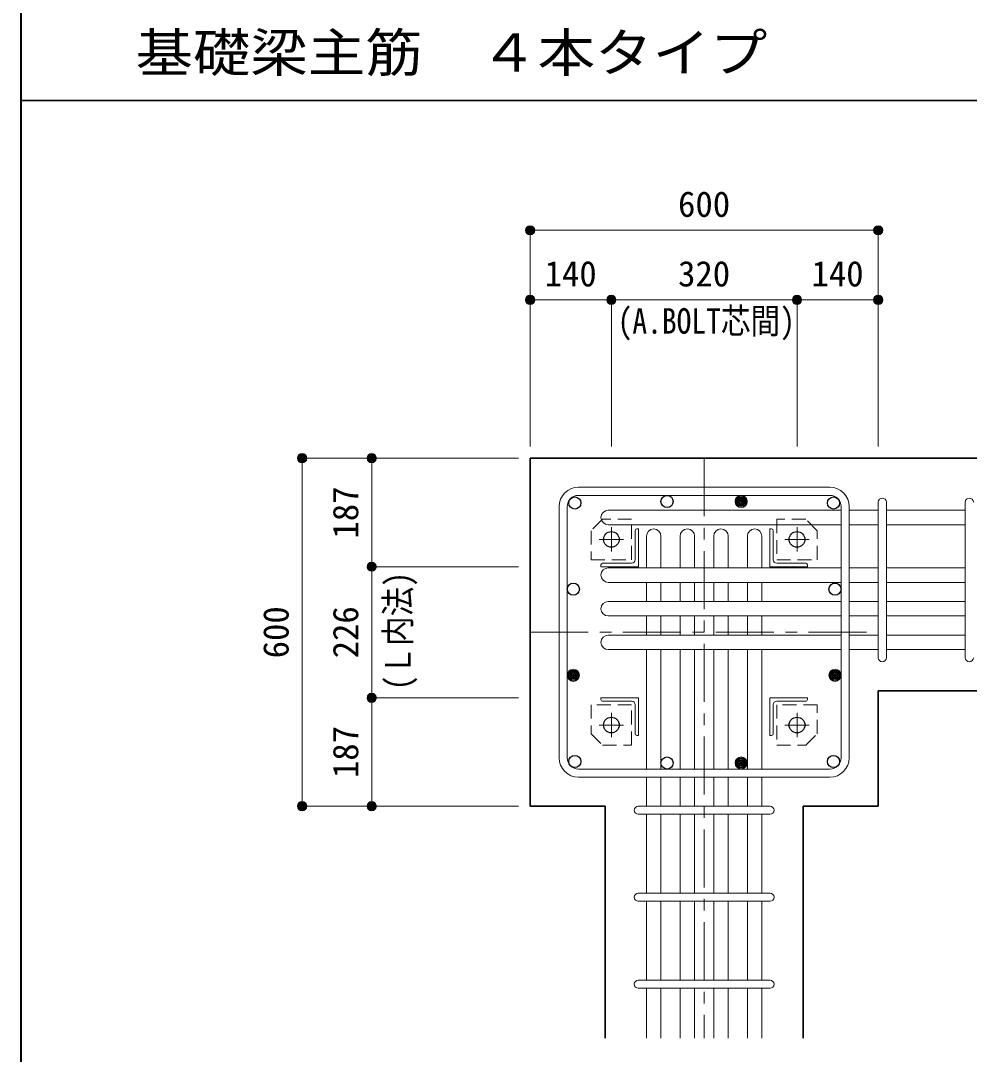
# Model space of a CAD drawing. Units: millimetres at full size, sheet at 1:20. Extents: x -3982 to 3969, y -2797 to 2801.
# Drawn here: x -3982 to -2347, y -1793 to -10 of the extents above; entities that cross this region are included whole.
import ezdxf
from ezdxf.enums import TextEntityAlignment as Align

# ---------------------------------------------------------------- set-up
doc = ezdxf.new("R2010")
doc.units = ezdxf.units.MM
doc.header["$LTSCALE"] = 20
doc.header["$PDMODE"] = 32
doc.header["$PDSIZE"] = 12
doc.linetypes.add('CHAIN1', pattern=[8, 5, -1, 1, -1])
doc.linetypes.add('DASHED1', pattern=[1.8, 1.2, -0.6])
for name, color, linetype, lineweight in [('6-1_躯体線', 2, 'Continuous', 35), ('6-2_A.Bolt_', 4, 'Continuous', 9), ('6-3_柱型主筋', 4, 'Continuous', 9), ('6-4_フープ', 7, 'Continuous', 18), ('6-5_梁主筋', 7, 'Continuous', 18), ('6-6_S.T.P.', 7, 'Continuous', 18), ('6-7_文字', 7, 'Continuous', 18), ('6-9', 4, 'DASHED1', 9), ('6-D_寸法', 4, 'Continuous', 9), ('F-0_枠', 6, 'Continuous', 40)]:
    doc.layers.add(name, color=color, linetype=linetype, lineweight=lineweight)
doc.styles.add('ＭＳ ゴシック', font='')
doc.styles.get('ＭＳ ゴシック').set_extended_font_data('MS Gothic')

msp = doc.modelspace()

# ---------------------------------------------------------------- linework, layer by layer
at = {"layer": '6-1_躯体線'}
for p, q in [((-2103.87, -764.67), (-3103.87, -764.67)), ((-3103.87, -1364.67), (-3103.87, -764.67)), ((-2103.87, -1165.67), (-2503.87, -1165.67)), ((-2503.87, -1364.67), (-2503.87, -1165.67)), ((-2633.37, -1764.67), (-2633.37, -1364.67)), ((-2503.87, -1364.67), (-2633.37, -1364.67))]:
    msp.add_line(p, q, dxfattribs=at)
msp.add_lwpolyline([(-2974.37, -1764.67), (-2974.37, -1364.67), (-3103.87, -1364.67)], dxfattribs=at)
at = {"layer": '6-2_A.Bolt_', "linetype": 'CHAIN1'}
for p, q in [((-2963.87, -925.67), (-2963.87, -883.67)), ((-2643.87, -925.67), (-2643.87, -883.67)), ((-2942.87, -904.67), (-2984.87, -904.67)), ((-2664.87, -904.67), (-2622.87, -904.67)), ((-2963.87, -1203.67), (-2963.87, -1245.67)), ((-2643.87, -1203.67), (-2643.87, -1245.67)), ((-2942.87, -1224.67), (-2984.87, -1224.67)), ((-2664.87, -1224.67), (-2622.87, -1224.67))]:
    msp.add_line(p, q, dxfattribs=at)
at = {"layer": '6-2_A.Bolt_'}
for p, q in [((-2922.87, -889.67), (-2922.87, -939.67)), ((-2916.87, -886.67), (-2919.87, -886.67)), ((-2916.87, -886.67), (-2916.87, -951.67)), ((-2690.87, -886.67), (-2687.87, -886.67)), ((-2690.87, -886.67), (-2690.87, -951.67)), ((-2684.87, -889.67), (-2684.87, -939.67)), ((-2981.87, -951.67), (-2981.87, -948.67)), ((-2981.87, -951.67), (-2916.87, -951.67)), ((-2978.87, -945.67), (-2928.87, -945.67)), ((-2625.87, -951.67), (-2690.87, -951.67)), ((-2628.87, -945.67), (-2678.87, -945.67)), ((-2625.87, -951.67), (-2625.87, -948.67)), ((-2981.87, -1177.67), (-2916.87, -1177.67)), ((-2981.87, -1177.67), (-2981.87, -1180.67)), ((-2978.87, -1183.67), (-2928.87, -1183.67)), ((-2922.87, -1239.67), (-2922.87, -1189.67)), ((-2916.87, -1242.67), (-2916.87, -1177.67)), ((-2625.87, -1177.67), (-2690.87, -1177.67)), ((-2690.87, -1242.67), (-2690.87, -1177.67)), ((-2684.87, -1239.67), (-2684.87, -1189.67)), ((-2628.87, -1183.67), (-2678.87, -1183.67)), ((-2625.87, -1177.67), (-2625.87, -1180.67)), ((-2916.87, -1242.67), (-2919.87, -1242.67)), ((-2690.87, -1242.67), (-2687.87, -1242.67))]:
    msp.add_line(p, q, dxfattribs=at)
at = {"layer": '6-2_A.Bolt_', "color": 3, "lineweight": 25}
for centre in [(-2963.87, -904.67), (-2643.87, -904.67), (-2963.87, -1224.67), (-2643.87, -1224.67)]:
    msp.add_circle(centre, 13.5, dxfattribs=at)
at = {"layer": '6-2_A.Bolt_'}
for centre, radius, start, end in [((-2919.87, -889.67), 3, 90, 180), ((-2687.87, -889.67), 3, 0, 90), ((-2928.87, -939.67), 6, 270, 0), ((-2678.87, -939.67), 6, 180, 270), ((-2978.87, -948.67), 3, 90, 180), ((-2628.87, -948.67), 3, 0, 90), ((-2978.87, -1180.67), 3, 180, 270), ((-2928.87, -1189.67), 6, 0, 90), ((-2678.87, -1189.67), 6, 90, 180), ((-2628.87, -1180.67), 3, 270, 0), ((-2919.87, -1239.67), 3, 180, 270), ((-2687.87, -1239.67), 3, 270, 0)]:
    msp.add_arc(centre, radius, start, end, dxfattribs=at)
at = {"layer": '6-3_柱型主筋', "color": 3, "lineweight": 25}
for centre in [(-3026.73, -841.81), (-2867.87, -839.17), (-2581, -841.81), (-3029.37, -990.38), (-2578.37, -990.38), (-3026.73, -1287.54), (-2867.87, -1290.17), (-2581, -1287.54)]:
    msp.add_circle(centre, 10.5, dxfattribs=at)
at = {"layer": '6-3_柱型主筋'}
for centre, radius in [((-2740.08, -839.17), 10.5), ((-2740.08, -839.17), 9), ((-2740.08, -839.17), 7.6), ((-2740.08, -839.17), 6.2), ((-2740.08, -839.17), 4.8), ((-2740.08, -839.17), 3.4), ((-2740.08, -839.17), 2), ((-2740.08, -839.17), 0.6), ((-3029.37, -1138.96), 10.5), ((-3029.37, -1138.96), 9), ((-3029.37, -1138.96), 7.6), ((-3029.37, -1138.96), 6.2), ((-3029.37, -1138.96), 4.8), ((-3029.37, -1138.96), 3.4), ((-3029.37, -1138.96), 2), ((-3029.37, -1138.96), 0.6), ((-2578.37, -1138.96), 10.5), ((-2578.37, -1138.96), 9), ((-2578.37, -1138.96), 7.6), ((-2578.37, -1138.96), 6.2), ((-2578.37, -1138.96), 4.8), ((-2578.37, -1138.96), 3.4), ((-2578.37, -1138.96), 2), ((-2578.37, -1138.96), 0.6), ((-2740.08, -1290.17), 10.5), ((-2740.08, -1290.17), 9), ((-2740.08, -1290.17), 7.6), ((-2740.08, -1290.17), 6.2), ((-2740.08, -1290.17), 4.8), ((-2740.08, -1290.17), 3.4), ((-2740.08, -1290.17), 2), ((-2740.08, -1290.17), 0.6)]:
    msp.add_circle(centre, radius, dxfattribs=at)
at = {"layer": '6-4_フープ'}
for p, q in [((-2587.37, -814.67), (-3020.37, -814.67)), ((-2587.37, -828.67), (-3020.37, -828.67)), ((-3053.87, -1281.17), (-3053.87, -848.17)), ((-3039.87, -1281.17), (-3039.87, -848.17)), ((-2567.87, -1281.17), (-2567.87, -848.17)), ((-2553.87, -1281.17), (-2553.87, -848.17)), ((-2587.37, -1300.67), (-3020.37, -1300.67)), ((-2587.37, -1314.67), (-3020.37, -1314.67))]:
    msp.add_line(p, q, dxfattribs=at)
for centre, radius, start, end in [((-3020.37, -848.17), 33.5, 90, 180), ((-2587.37, -848.17), 33.5, 0, 90), ((-3020.37, -848.17), 19.5, 90, 180), ((-2587.37, -848.17), 19.5, 0, 90), ((-3020.37, -1281.17), 33.5, 180, 270), ((-3020.37, -1281.17), 19.5, 180, 270), ((-2587.37, -1281.17), 19.5, 270, 0), ((-2587.37, -1281.17), 33.5, 270, 0)]:
    msp.add_arc(centre, radius, start, end, dxfattribs=at)
at = {"layer": '6-5_梁主筋'}
for p, q in [((-2969.26, -854.31), (-2567.87, -854.31)), ((-2503.87, -854.31), (-2553.87, -854.31)), ((-2353.87, -854.31), (-2489.87, -854.31)), ((-2969.26, -879.31), (-2567.87, -879.31)), ((-2503.87, -879.31), (-2553.87, -879.31)), ((-2353.87, -879.31), (-2489.87, -879.31)), ((-2903.37, -899.18), (-2903.37, -953.67)), ((-2878.37, -899.18), (-2878.37, -953.67)), ((-2845.37, -899.18), (-2845.37, -953.67)), ((-2820.37, -899.18), (-2820.37, -953.67)), ((-2787.37, -899.18), (-2787.37, -953.67)), ((-2762.37, -899.18), (-2762.37, -953.67)), ((-2729.37, -899.18), (-2729.37, -953.67)), ((-2704.37, -899.18), (-2704.37, -953.67)), ((-2969.26, -953.67), (-2567.87, -953.67)), ((-2503.87, -953.67), (-2553.87, -953.67)), ((-2353.87, -953.67), (-2489.87, -953.67)), ((-2969.26, -978.67), (-2567.87, -978.67)), ((-2903.37, -978.67), (-2903.37, -1011.67)), ((-2878.37, -978.67), (-2878.37, -1011.67)), ((-2845.37, -978.67), (-2845.37, -1011.67)), ((-2820.37, -978.67), (-2820.37, -1011.67)), ((-2787.37, -978.67), (-2787.37, -1011.67)), ((-2762.37, -978.67), (-2762.37, -1011.67)), ((-2729.37, -978.67), (-2729.37, -1011.67)), ((-2704.37, -978.67), (-2704.37, -1011.67)), ((-2503.87, -978.67), (-2553.87, -978.67)), ((-2353.87, -978.67), (-2489.87, -978.67)), ((-2969.26, -1011.67), (-2567.87, -1011.67)), ((-2503.87, -1011.67), (-2553.87, -1011.67)), ((-2353.87, -1011.67), (-2489.87, -1011.67)), ((-2969.26, -1036.67), (-2567.87, -1036.67)), ((-2903.37, -1036.67), (-2903.37, -1069.67)), ((-2878.37, -1036.67), (-2878.37, -1069.67)), ((-2845.37, -1036.67), (-2845.37, -1069.67)), ((-2820.37, -1036.67), (-2820.37, -1069.67)), ((-2787.37, -1036.67), (-2787.37, -1069.67)), ((-2762.37, -1036.67), (-2762.37, -1069.67)), ((-2729.37, -1036.67), (-2729.37, -1069.67)), ((-2704.37, -1036.67), (-2704.37, -1069.67)), ((-2503.87, -1036.67), (-2553.87, -1036.67)), ((-2353.87, -1036.67), (-2489.87, -1036.67)), ((-2969.26, -1069.67), (-2567.87, -1069.67)), ((-2503.87, -1069.67), (-2553.87, -1069.67)), ((-2353.87, -1069.67), (-2489.87, -1069.67)), ((-2969.26, -1094.67), (-2567.87, -1094.67)), ((-2903.37, -1094.67), (-2903.37, -1300.67)), ((-2878.37, -1094.67), (-2878.37, -1300.67)), ((-2845.37, -1094.67), (-2845.37, -1300.67)), ((-2820.37, -1094.67), (-2820.37, -1300.67)), ((-2787.37, -1094.67), (-2787.37, -1300.67)), ((-2762.37, -1094.67), (-2762.37, -1300.67)), ((-2729.37, -1094.67), (-2729.37, -1300.67)), ((-2704.37, -1094.67), (-2704.37, -1300.67)), ((-2503.87, -1094.67), (-2553.87, -1094.67)), ((-2353.87, -1094.67), (-2489.87, -1094.67)), ((-2903.37, -1314.67), (-2903.37, -1364.67)), ((-2878.37, -1314.67), (-2878.37, -1364.67)), ((-2845.37, -1314.67), (-2845.37, -1364.67)), ((-2820.37, -1314.67), (-2820.37, -1364.67)), ((-2787.37, -1314.67), (-2787.37, -1364.67)), ((-2762.37, -1314.67), (-2762.37, -1364.67)), ((-2729.37, -1314.67), (-2729.37, -1364.67)), ((-2704.37, -1314.67), (-2704.37, -1364.67)), ((-2903.37, -1378.67), (-2903.37, -1514.67)), ((-2878.37, -1378.67), (-2878.37, -1514.67)), ((-2845.37, -1378.67), (-2845.37, -1514.67)), ((-2820.37, -1378.67), (-2820.37, -1514.67)), ((-2787.37, -1378.67), (-2787.37, -1514.67)), ((-2762.37, -1378.67), (-2762.37, -1514.67)), ((-2729.37, -1378.67), (-2729.37, -1514.67)), ((-2704.37, -1378.67), (-2704.37, -1514.67)), ((-2903.37, -1528.67), (-2903.37, -1664.67)), ((-2878.37, -1528.67), (-2878.37, -1664.67)), ((-2845.37, -1528.67), (-2845.37, -1664.67)), ((-2820.37, -1528.67), (-2820.37, -1664.67)), ((-2787.37, -1528.67), (-2787.37, -1664.67)), ((-2762.37, -1528.67), (-2762.37, -1664.67)), ((-2729.37, -1528.67), (-2729.37, -1664.67)), ((-2704.37, -1528.67), (-2704.37, -1664.67)), ((-2903.37, -1678.67), (-2903.37, -1764.67)), ((-2878.37, -1678.67), (-2878.37, -1764.67)), ((-2845.37, -1678.67), (-2845.37, -1764.67)), ((-2820.37, -1678.67), (-2820.37, -1764.67)), ((-2787.37, -1678.67), (-2787.37, -1764.67)), ((-2762.37, -1678.67), (-2762.37, -1764.67)), ((-2729.37, -1678.67), (-2729.37, -1764.67)), ((-2704.37, -1678.67), (-2704.37, -1764.67))]:
    msp.add_line(p, q, dxfattribs=at)
for centre, start, end in [((-2969.26, -866.81), 90, 180), ((-2969.26, -866.81), 180, 270), ((-2890.87, -899.18), 90, 180), ((-2890.87, -899.18), 0, 90), ((-2832.87, -899.18), 90, 180), ((-2832.87, -899.18), 0, 90), ((-2774.87, -899.18), 90, 180), ((-2774.87, -899.18), 0, 90), ((-2716.87, -899.18), 90, 180), ((-2716.87, -899.18), 0, 90), ((-2969.26, -966.17), 90, 180), ((-2969.26, -966.17), 180, 270), ((-2969.26, -1024.17), 90, 180), ((-2969.26, -1024.17), 180, 270), ((-2969.26, -1082.17), 90, 180), ((-2969.26, -1082.17), 180, 270)]:
    msp.add_arc(centre, 12.5, start, end, dxfattribs=at)
at = {"layer": '6-6_S.T.P.'}
for p, q in [((-2503.87, -1108.67), (-2503.87, -840.7)), ((-2503.87, -1108.67), (-2503.87, -840.7)), ((-2503.87, -1108.67), (-2503.87, -840.7)), ((-2503.87, -1108.67), (-2503.87, -840.7)), ((-2489.87, -1108.67), (-2489.87, -840.7)), ((-2489.87, -1108.67), (-2489.87, -840.7)), ((-2489.87, -1108.67), (-2489.87, -840.7)), ((-2489.87, -1108.67), (-2489.87, -840.7)), ((-2353.87, -1108.67), (-2353.87, -840.7)), ((-2917.37, -1364.67), (-2690.76, -1364.67)), ((-2917.37, -1378.67), (-2690.76, -1378.67)), ((-2917.37, -1514.67), (-2690.76, -1514.67)), ((-2917.37, -1528.67), (-2690.76, -1528.67)), ((-2917.37, -1664.67), (-2690.76, -1664.67)), ((-2917.37, -1678.67), (-2690.76, -1678.67))]:
    msp.add_line(p, q, dxfattribs=at)
for centre, start, end in [((-2496.87, -840.31), 0, 180), ((-2496.87, -840.31), 0, 180), ((-2496.87, -840.31), 0, 180), ((-2496.87, -840.31), 0, 180), ((-2346.87, -840.31), 0, 180), ((-2496.87, -1108.67), 180, 0), ((-2496.87, -1108.67), 180, 0), ((-2496.87, -1108.67), 180, 0), ((-2496.87, -1108.67), 180, 0), ((-2346.87, -1108.67), 180, 0), ((-2917.37, -1371.67), 90, 270), ((-2917.37, -1371.67), 90, 270), ((-2917.37, -1371.67), 90, 270), ((-2917.37, -1371.67), 90, 270), ((-2690.37, -1371.67), 270, 90), ((-2690.37, -1371.67), 270, 90), ((-2690.37, -1371.67), 270, 90), ((-2690.37, -1371.67), 270, 90), ((-2917.37, -1521.67), 90, 270), ((-2690.37, -1521.67), 270, 90), ((-2917.37, -1671.67), 90, 270), ((-2690.37, -1671.67), 270, 90)]:
    msp.add_arc(centre, 7, start, end, dxfattribs=at)
at = {"layer": '6-9'}
for points in [[(-2928.87, -869.67), (-2978.87, -869.67), (-2998.87, -889.67), (-2998.87, -939.67), (-2928.87, -939.67)], [(-2608.87, -939.67), (-2608.87, -889.67), (-2628.87, -869.67), (-2678.87, -869.67), (-2678.87, -939.67)], [(-2998.87, -1189.67), (-2998.87, -1239.67), (-2978.87, -1259.67), (-2928.87, -1259.67), (-2928.87, -1189.67)], [(-2678.87, -1259.67), (-2628.87, -1259.67), (-2608.87, -1239.67), (-2608.87, -1189.67), (-2678.87, -1189.67)]]:
    msp.add_lwpolyline(points, close=True, dxfattribs=at)
at = {"layer": '6-D_寸法'}
for p, q in [((-3103.87, -371.65), (-2503.87, -371.65)), ((-2503.87, -371.65), (-2503.87, -491.65)), ((-3103.87, -491.65), (-2963.87, -491.65)), ((-2963.87, -491.65), (-2963.87, -744.67)), ((-2963.87, -491.65), (-2643.87, -491.65)), ((-2643.87, -491.65), (-2643.87, -744.67)), ((-2643.87, -491.65), (-2503.87, -491.65)), ((-2503.87, -491.65), (-2503.87, -744.67)), ((-3496.89, -764.67), (-3376.89, -764.67)), ((-3496.89, -764.67), (-3496.89, -1364.67)), ((-3376.89, -764.67), (-3123.87, -764.67)), ((-3376.89, -764.67), (-3376.89, -951.67)), ((-3376.89, -951.67), (-3123.87, -951.67)), ((-3376.89, -951.67), (-3376.89, -1177.67)), ((-3376.89, -1177.67), (-3123.87, -1177.67)), ((-3376.89, -1177.67), (-3376.89, -1364.67))]:
    msp.add_line(p, q, dxfattribs=at)
at = {"layer": '6-D_寸法', "linetype": 'CHAIN1'}
for p, q in [((-2803.87, -764.67), (-2803.87, -1764.67)), ((-3103.87, -1064.67), (-2503.87, -1064.67))]:
    msp.add_line(p, q, dxfattribs=at)
at = {"layer": '6-D_寸法'}
for points in [[(-3103.87, -371.65), (-3103.87, -491.65), (-3103.87, -744.67)], [(-3496.89, -1364.67), (-3376.89, -1364.67), (-3123.87, -1364.67)]]:
    msp.add_lwpolyline(points, dxfattribs=at)
for centre, radius in [((-3103.87, -371.65), 8), ((-3103.87, -371.65), 7.2), ((-3103.87, -371.65), 6.4), ((-3103.87, -371.65), 5.6), ((-3103.87, -371.65), 4.8), ((-3103.87, -371.65), 4), ((-3103.87, -371.65), 3.2), ((-3103.87, -371.65), 2.4), ((-3103.87, -371.65), 1.6), ((-3103.87, -371.65), 0.8), ((-2503.87, -371.65), 8), ((-2503.87, -371.65), 7.2), ((-2503.87, -371.65), 6.4), ((-2503.87, -371.65), 5.6), ((-2503.87, -371.65), 4.8), ((-2503.87, -371.65), 4), ((-2503.87, -371.65), 3.2), ((-2503.87, -371.65), 2.4), ((-2503.87, -371.65), 1.6), ((-2503.87, -371.65), 0.8), ((-3103.87, -491.65), 8), ((-3103.87, -491.65), 7.2), ((-3103.87, -491.65), 6.4), ((-3103.87, -491.65), 5.6), ((-3103.87, -491.65), 4.8), ((-3103.87, -491.65), 4), ((-3103.87, -491.65), 3.2), ((-3103.87, -491.65), 2.4), ((-3103.87, -491.65), 1.6), ((-3103.87, -491.65), 0.8), ((-2963.87, -491.65), 8), ((-2963.87, -491.65), 7.2), ((-2963.87, -491.65), 6.4), ((-2963.87, -491.65), 5.6), ((-2963.87, -491.65), 4.8), ((-2963.87, -491.65), 4), ((-2963.87, -491.65), 3.2), ((-2963.87, -491.65), 2.4), ((-2963.87, -491.65), 1.6), ((-2963.87, -491.65), 0.8), ((-2643.87, -491.65), 8), ((-2643.87, -491.65), 7.2), ((-2643.87, -491.65), 6.4), ((-2643.87, -491.65), 5.6), ((-2643.87, -491.65), 4.8), ((-2643.87, -491.65), 4), ((-2643.87, -491.65), 3.2), ((-2643.87, -491.65), 2.4), ((-2643.87, -491.65), 1.6), ((-2643.87, -491.65), 0.8), ((-2503.87, -491.65), 8), ((-2503.87, -491.65), 7.2), ((-2503.87, -491.65), 6.4), ((-2503.87, -491.65), 5.6), ((-2503.87, -491.65), 4.8), ((-2503.87, -491.65), 4), ((-2503.87, -491.65), 3.2), ((-2503.87, -491.65), 2.4), ((-2503.87, -491.65), 1.6), ((-2503.87, -491.65), 0.8), ((-3496.89, -764.67), 8), ((-3496.89, -764.67), 7.2), ((-3496.89, -764.67), 6.4), ((-3496.89, -764.67), 5.6), ((-3496.89, -764.67), 4.8), ((-3496.89, -764.67), 4), ((-3496.89, -764.67), 3.2), ((-3496.89, -764.67), 2.4), ((-3496.89, -764.67), 1.6), ((-3496.89, -764.67), 0.8), ((-3376.89, -764.67), 8), ((-3376.89, -764.67), 7.2), ((-3376.89, -764.67), 6.4), ((-3376.89, -764.67), 5.6), ((-3376.89, -764.67), 4.8), ((-3376.89, -764.67), 4), ((-3376.89, -764.67), 3.2), ((-3376.89, -764.67), 2.4), ((-3376.89, -764.67), 1.6), ((-3376.89, -764.67), 0.8), ((-3376.89, -951.67), 8), ((-3376.89, -951.67), 7.2), ((-3376.89, -951.67), 6.4), ((-3376.89, -951.67), 5.6), ((-3376.89, -951.67), 4.8), ((-3376.89, -951.67), 4), ((-3376.89, -951.67), 3.2), ((-3376.89, -951.67), 2.4), ((-3376.89, -951.67), 1.6), ((-3376.89, -951.67), 0.8), ((-3376.89, -1177.67), 8), ((-3376.89, -1177.67), 7.2), ((-3376.89, -1177.67), 6.4), ((-3376.89, -1177.67), 5.6), ((-3376.89, -1177.67), 4.8), ((-3376.89, -1177.67), 4), ((-3376.89, -1177.67), 3.2), ((-3376.89, -1177.67), 2.4), ((-3376.89, -1177.67), 1.6), ((-3376.89, -1177.67), 0.8), ((-3496.89, -1364.67), 8), ((-3496.89, -1364.67), 7.2), ((-3496.89, -1364.67), 6.4), ((-3496.89, -1364.67), 5.6), ((-3496.89, -1364.67), 4.8), ((-3496.89, -1364.67), 4), ((-3496.89, -1364.67), 3.2), ((-3496.89, -1364.67), 2.4), ((-3496.89, -1364.67), 1.6), ((-3496.89, -1364.67), 0.8), ((-3376.89, -1364.67), 8), ((-3376.89, -1364.67), 7.2), ((-3376.89, -1364.67), 6.4), ((-3376.89, -1364.67), 5.6), ((-3376.89, -1364.67), 4.8), ((-3376.89, -1364.67), 4), ((-3376.89, -1364.67), 3.2), ((-3376.89, -1364.67), 2.4), ((-3376.89, -1364.67), 1.6), ((-3376.89, -1364.67), 0.8)]:
    msp.add_circle(centre, radius, dxfattribs=at)
at = {"layer": '6-D_寸法', "color": 7}
for p in [(-3103.87, -371.65), (-2503.87, -371.65), (-3103.87, -491.65), (-2963.87, -491.65), (-2643.87, -491.65), (-2503.87, -491.65), (-3496.89, -764.67), (-3376.89, -764.67), (-3376.89, -951.67), (-3376.89, -1177.67), (-3496.89, -1364.67), (-3376.89, -1364.67)]:
    msp.add_point(p, dxfattribs=at)
at = {"layer": 'F-0_枠'}
msp.add_line((-3981.92, 2800.77), (-3981.92, -2796.83), dxfattribs=at)
at = {"layer": 'F-0_枠', "color": 2, "lineweight": 35}
msp.add_line((-3981.92, -148.03), (2482.4, -148.03), dxfattribs=at)

# ---------------------------------------------------------------- texts
at = {"layer": '6-7_文字', "color": 2, "style": 'ＭＳ ゴシック', "width": 1.1}
msp.add_text('\u3000\u3000基礎梁主筋\u3000４本タイプ', height=65.98, dxfattribs=at).set_placement((-3981.92, -118.03), align=Align.BOTTOM_LEFT)
at = {"layer": '6-D_寸法', "style": 'ＭＳ ゴシック'}
for s, p in [('600', (-2848.87, -361.65)), ('140', (-3078.87, -481.65)), ('320', (-2848.87, -481.65)), ('140', (-2618.87, -481.65))]:
    msp.add_text(s, height=43.99, dxfattribs=at).set_placement(p, align=Align.BOTTOM_LEFT)
at = {"layer": '6-D_寸法', "style": 'ＭＳ ゴシック', "width": 0.85}
msp.add_text('(A.BOLT芯間)', height=43.99, dxfattribs=at).set_placement((-2953.06, -563.09), align=Align.BOTTOM_LEFT)
at = {"layer": '6-D_寸法', "style": 'ＭＳ ゴシック'}
for s, p in [('187', (-3386.89, -903.17)), ('600', (-3506.89, -1109.67)), ('226', (-3386.89, -1109.67)), ('187', (-3386.89, -1316.17))]:
    msp.add_text(s, height=43.99, rotation=90, dxfattribs=at).set_placement(p, align=Align.BOTTOM_LEFT)
at = {"layer": '6-D_寸法', "style": 'ＭＳ ゴシック', "width": 0.85}
msp.add_text('(Ｌ内法)', height=43.99, rotation=90, dxfattribs=at).set_placement((-3296.68, -1164.67), align=Align.BOTTOM_LEFT)

doc.saveas('drawing.dxf')
